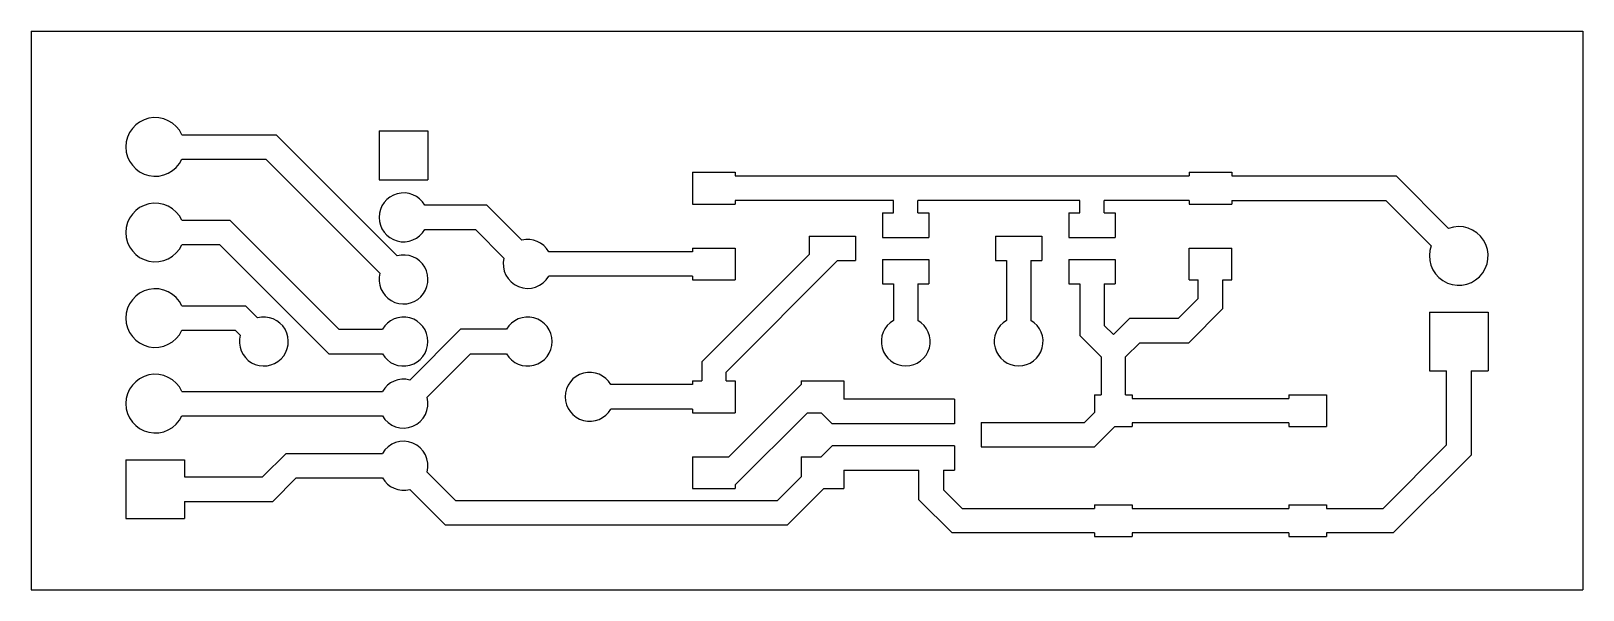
# Model space of a CAD drawing. Header units: millimetres. Extents: x 53.6 to 117.1, y 109.2 to 132.1.
import ezdxf

# ---------------------------------------------------------------- set-up
doc = ezdxf.new("R2010")
doc.units = ezdxf.units.MM

msp = doc.modelspace()

# ---------------------------------------------------------------- linework, layer by layer
at = {"color": 7, "linetype": 'Continuous', "lineweight": 25}
for p, q in [((53.569, 132.06), (53.569, 109.2)), ((53.569, 132.06), (117.069, 132.06)), ((117.069, 132.06), (117.069, 109.2)), ((59.74, 127.82), (63.596, 127.82)), ((63.596, 127.82), (68.55, 122.866)), ((67.809, 127.98), (67.809, 125.98)), ((67.809, 127.98), (69.809, 127.98)), ((69.809, 127.98), (69.809, 125.98)), ((59.74, 126.82), (63.182, 126.82)), ((63.182, 126.82), (67.843, 122.159)), ((67.809, 125.98), (69.809, 125.98)), ((80.634, 126.285), (82.384, 126.285)), ((80.634, 126.285), (80.634, 124.985)), ((82.384, 126.285), (82.384, 126.135)), ((82.384, 126.135), (100.954, 126.135)), ((100.954, 126.285), (102.704, 126.285)), ((100.954, 126.285), (100.954, 126.135)), ((102.704, 126.285), (102.704, 126.135)), ((102.704, 126.135), (109.421, 126.135)), ((109.421, 126.135), (111.571, 123.985)), ((82.384, 125.135), (82.384, 124.985)), ((88.859, 125.135), (82.384, 125.135)), ((88.859, 124.62), (88.859, 125.135)), ((89.859, 124.62), (89.859, 125.135)), ((96.479, 125.135), (89.859, 125.135)), ((96.479, 124.62), (96.479, 125.135)), ((97.479, 124.62), (97.479, 125.135)), ((100.954, 125.135), (97.479, 125.135)), ((100.954, 125.135), (100.954, 124.985)), ((102.704, 125.135), (102.704, 124.985)), ((102.704, 125.135), (109.007, 125.135)), ((109.007, 125.135), (110.864, 123.278)), ((72.212, 124.94), (69.675, 124.94)), ((72.212, 124.94), (73.647, 123.505)), ((80.634, 124.985), (82.384, 124.985)), ((88.409, 124.62), (88.859, 124.62)), ((88.409, 124.62), (88.409, 123.62)), ((89.859, 124.62), (90.309, 124.62)), ((90.309, 124.62), (90.309, 123.62)), ((96.029, 124.62), (96.479, 124.62)), ((96.029, 124.62), (96.029, 123.62)), ((97.479, 124.62), (97.929, 124.62)), ((97.929, 124.62), (97.929, 123.62)), ((100.954, 124.985), (102.704, 124.985)), ((59.74, 124.32), (61.706, 124.32)), ((61.706, 124.32), (66.166, 119.86)), ((69.675, 123.94), (71.755, 123.94)), ((71.755, 123.94), (72.918, 122.777)), ((61.292, 123.32), (59.74, 123.32)), ((61.292, 123.32), (65.752, 118.86)), ((85.409, 123.67), (87.309, 123.67)), ((85.409, 123.67), (85.409, 122.927)), ((87.309, 123.67), (87.309, 122.67)), ((88.409, 123.62), (90.309, 123.62)), ((93.029, 123.67), (94.929, 123.67)), ((93.029, 123.67), (93.029, 122.67)), ((94.929, 123.67), (94.929, 122.67)), ((96.029, 123.62), (97.929, 123.62)), ((80.634, 123.035), (74.755, 123.035)), ((80.634, 123.185), (82.384, 123.185)), ((80.634, 123.185), (80.634, 123.035)), ((85.409, 122.927), (81.009, 118.527)), ((82.009, 118.113), (86.566, 122.67)), ((82.384, 123.185), (82.384, 121.885)), ((86.566, 122.67), (87.309, 122.67)), ((88.409, 122.72), (90.309, 122.72)), ((88.409, 122.72), (88.409, 121.72)), ((90.309, 122.72), (90.309, 121.72)), ((93.029, 122.67), (93.479, 122.67)), ((93.479, 122.67), (93.479, 120.226)), ((94.479, 122.67), (94.479, 120.226)), ((94.479, 122.67), (94.929, 122.67)), ((96.029, 122.72), (97.929, 122.72)), ((96.029, 122.72), (96.029, 121.72)), ((97.929, 122.72), (97.929, 121.72)), ((100.954, 123.185), (102.704, 123.185)), ((100.954, 121.885), (100.954, 123.185)), ((102.704, 121.885), (102.704, 123.185)), ((80.634, 122.035), (74.755, 122.035)), ((80.634, 122.035), (80.634, 121.885)), ((80.634, 121.885), (82.384, 121.885)), ((88.409, 121.72), (88.859, 121.72)), ((88.859, 121.72), (88.859, 120.226)), ((89.859, 121.72), (89.859, 120.226)), ((89.859, 121.72), (90.309, 121.72)), ((96.029, 121.72), (96.479, 121.72)), ((96.479, 121.72), (96.479, 119.605)), ((97.479, 121.72), (97.479, 120.019)), ((97.479, 121.72), (97.929, 121.72)), ((100.954, 121.885), (101.329, 121.885)), ((101.329, 121.119), (101.329, 121.885)), ((102.329, 121.885), (102.704, 121.885)), ((102.329, 120.705), (102.329, 121.885)), ((59.74, 120.82), (62.341, 120.82)), ((62.341, 120.82), (62.835, 120.326)), ((100.522, 120.312), (101.329, 121.119)), ((100.936, 119.312), (102.329, 120.705)), ((97.479, 120.019), (97.854, 119.644)), ((97.854, 119.644), (98.522, 120.312)), ((98.522, 120.312), (100.522, 120.312)), ((110.789, 120.56), (113.189, 120.56)), ((110.789, 120.56), (110.789, 118.16)), ((113.189, 120.56), (113.189, 118.16)), ((59.74, 119.82), (61.927, 119.82)), ((61.927, 119.82), (62.128, 119.619)), ((66.166, 119.86), (67.943, 119.86)), ((71.142, 119.86), (69.067, 117.786)), ((73.023, 119.86), (71.142, 119.86)), ((96.479, 119.605), (97.354, 118.73)), ((65.752, 118.86), (67.943, 118.86)), ((69.775, 117.079), (71.556, 118.86)), ((71.556, 118.86), (73.023, 118.86)), ((98.354, 118.73), (98.936, 119.312)), ((98.936, 119.312), (100.936, 119.312)), ((81.009, 118.527), (81.009, 117.75)), ((82.009, 117.75), (82.009, 118.113)), ((97.354, 118.73), (97.354, 117.18)), ((98.354, 117.18), (98.354, 118.73)), ((110.789, 118.16), (111.489, 118.16)), ((111.489, 115.129), (111.489, 118.16)), ((112.489, 118.16), (112.489, 114.715)), ((112.489, 118.16), (113.189, 118.16)), ((80.634, 117.6), (77.295, 117.6)), ((80.634, 117.75), (81.009, 117.75)), ((80.634, 117.75), (80.634, 117.6)), ((82.009, 117.75), (82.384, 117.75)), ((85.079, 117.604), (82.124, 114.65)), ((82.384, 117.75), (82.384, 116.45)), ((85.079, 117.75), (86.829, 117.75)), ((85.079, 117.75), (85.079, 117.604)), ((86.829, 117.75), (86.829, 117)), ((59.74, 117.32), (67.943, 117.32)), ((91.349, 117), (86.829, 117)), ((91.349, 117), (91.349, 116)), ((97.079, 117.18), (97.354, 117.18)), ((97.079, 117.18), (97.079, 116.462)), ((98.354, 117.18), (98.629, 117.18)), ((98.629, 117.18), (98.629, 117.03)), ((98.629, 117.03), (105.029, 117.03)), ((105.029, 117.18), (106.579, 117.18)), ((105.029, 117.18), (105.029, 117.03)), ((106.579, 117.18), (106.579, 115.88)), ((59.74, 116.32), (67.943, 116.32)), ((80.634, 116.6), (77.295, 116.6)), ((80.634, 116.6), (80.634, 116.45)), ((80.634, 116.45), (82.384, 116.45)), ((82.384, 113.495), (85.338, 116.45)), ((85.338, 116.45), (85.897, 116.45)), ((86.347, 116), (85.897, 116.45)), ((97.079, 116.462), (96.667, 116.05)), ((91.349, 116), (86.347, 116)), ((92.449, 116.05), (96.667, 116.05)), ((92.449, 116.05), (92.449, 115.05)), ((97.081, 115.05), (97.911, 115.88)), ((97.911, 115.88), (98.629, 115.88)), ((98.629, 116.03), (98.629, 115.88)), ((105.029, 116.03), (98.629, 116.03)), ((105.029, 116.03), (105.029, 115.88)), ((105.029, 115.88), (106.579, 115.88)), ((86.347, 115.1), (85.897, 114.65)), ((91.349, 115.1), (86.347, 115.1)), ((91.349, 115.1), (91.349, 114.1)), ((92.449, 115.05), (97.081, 115.05)), ((108.89, 112.53), (111.489, 115.129)), ((57.449, 114.52), (59.849, 114.52)), ((57.449, 114.52), (57.449, 112.12)), ((59.849, 114.52), (59.849, 113.82)), ((63.042, 113.82), (64.002, 114.78)), ((64.002, 114.78), (67.943, 114.78)), ((80.634, 114.65), (82.124, 114.65)), ((80.634, 114.65), (80.634, 113.35)), ((85.079, 114.65), (85.897, 114.65)), ((85.079, 114.65), (85.079, 113.832)), ((112.489, 114.715), (109.304, 111.53)), ((59.849, 113.82), (63.042, 113.82)), ((63.456, 112.82), (64.416, 113.78)), ((64.416, 113.78), (67.943, 113.78)), ((70.946, 112.85), (69.775, 114.021)), ((85.079, 113.832), (84.097, 112.85)), ((86.829, 114.1), (86.829, 113.35)), ((86.829, 114.1), (89.899, 114.1)), ((89.899, 112.883), (89.899, 114.1)), ((90.899, 114.1), (90.899, 113.298)), ((90.899, 114.1), (91.349, 114.1)), ((70.532, 111.85), (69.067, 113.314)), ((80.634, 113.35), (82.384, 113.35)), ((82.384, 113.495), (82.384, 113.35)), ((86.011, 113.35), (84.511, 111.85)), ((86.011, 113.35), (86.829, 113.35)), ((90.899, 113.298), (91.666, 112.53)), ((59.849, 112.82), (59.849, 112.12)), ((59.849, 112.82), (63.456, 112.82)), ((84.097, 112.85), (70.946, 112.85)), ((91.252, 111.53), (89.899, 112.883)), ((91.666, 112.53), (97.079, 112.53)), ((97.079, 112.68), (98.629, 112.68)), ((97.079, 112.68), (97.079, 112.53)), ((98.629, 112.68), (98.629, 112.53)), ((98.629, 112.53), (105.029, 112.53)), ((105.029, 112.68), (106.579, 112.68)), ((105.029, 112.68), (105.029, 112.53)), ((106.579, 112.68), (106.579, 112.53)), ((106.579, 112.53), (108.89, 112.53)), ((57.449, 112.12), (59.849, 112.12)), ((84.511, 111.85), (70.532, 111.85)), ((97.079, 111.53), (91.252, 111.53)), ((97.079, 111.53), (97.079, 111.38)), ((97.079, 111.38), (98.629, 111.38)), ((98.629, 111.53), (98.629, 111.38)), ((105.029, 111.53), (98.629, 111.53)), ((105.029, 111.53), (105.029, 111.38)), ((105.029, 111.38), (106.579, 111.38)), ((106.579, 111.53), (106.579, 111.38)), ((109.304, 111.53), (106.579, 111.53)), ((53.569, 109.2), (117.069, 109.2))]:
    msp.add_line(p, q, dxfattribs=at)
for centre, radius, start, end in [((58.649, 127.32), 1.2, 24.62432, 335.37568), ((68.809, 124.44), 1, 30, 330), ((58.649, 123.82), 1.2, 24.62432, 335.37568), ((111.989, 122.86), 1.2, 159.62432, 110.37568), ((73.889, 122.535), 1, 30, 103.99079), ((68.809, 121.9), 1, 165, 105), ((73.889, 122.535), 1, 166.00921, 330), ((58.649, 120.32), 1.2, 24.62432, 335.37568), ((63.094, 119.36), 1, 165, 105), ((68.809, 119.36), 1, 210, 150), ((73.889, 119.36), 1, 210, 150), ((89.359, 119.36), 1, 120, 60), ((93.979, 119.36), 1, 120, 60), ((58.649, 116.82), 1.2, 24.62432, 335.37568), ((68.809, 116.82), 1, 75, 150), ((76.429, 117.1), 1, 30, 330), ((68.809, 116.82), 1, 210, 15), ((68.809, 114.28), 1, 345, 150), ((68.809, 114.28), 1, 210, 285)]:
    msp.add_arc(centre, radius, start, end, dxfattribs=at)

doc.saveas('drawing.dxf')
